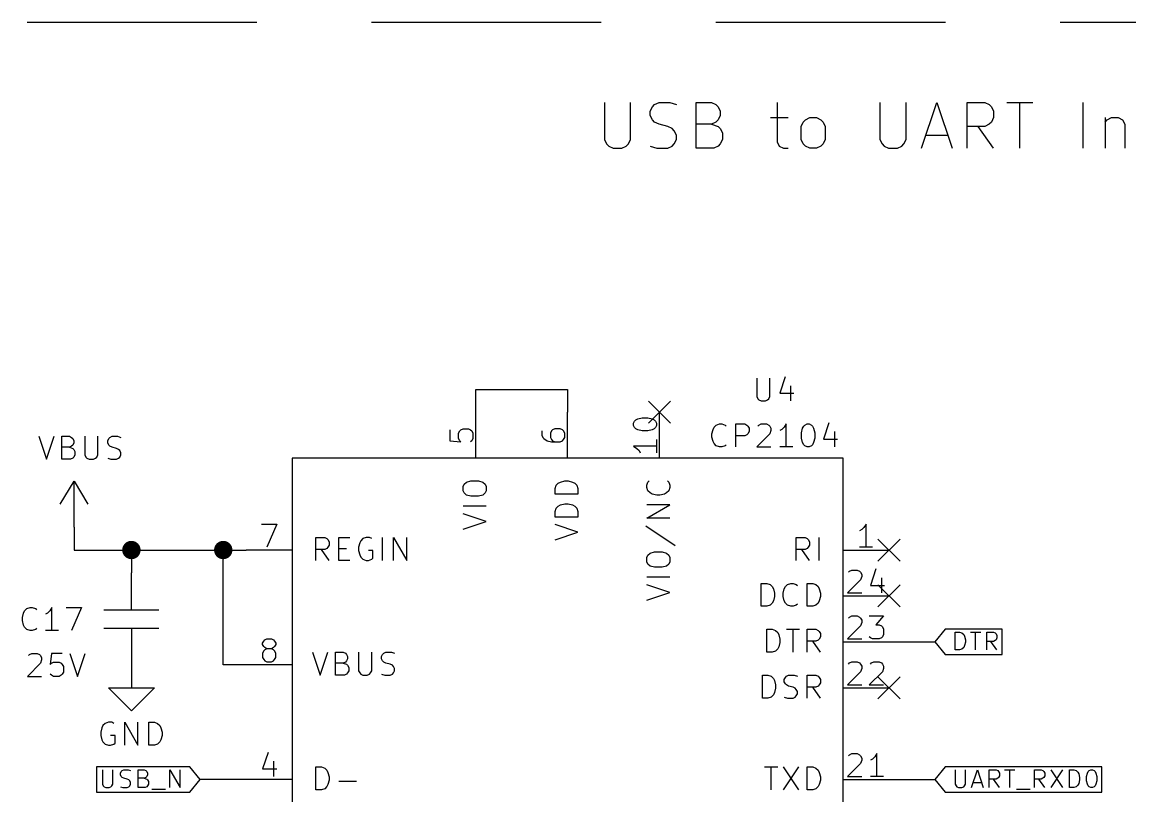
# Model space of a CAD drawing. Extents: x 0.4 to 16.1, y -11.3 to -0.4.
# Drawn here: x 2.712 to 5.125, y -4.386 to -2.7 of the extents above; entities that cross this region are included whole.
import ezdxf

# ---------------------------------------------------------------- set-up
doc = ezdxf.new("R2010")
doc.units = 0
doc.header["$MEASUREMENT"] = 0
doc.linetypes.add('DASHED', pattern=[0.75, 0.5, -0.25])
for name, color, linetype in [('BLUE2', 5, 'CONTINUOUS'), ('BLUE3', 171, 'CONTINUOUS'), ('CYAN2', 4, 'CONTINUOUS'), ('GREEN2', 3, 'CONTINUOUS'), ('LYELLOW', 51, 'CONTINUOUS'), ('RED2', 1, 'CONTINUOUS')]:
    doc.layers.add(name, color=color, linetype=linetype)

msp = doc.modelspace()

# ---------------------------------------------------------------- linework, layer by layer
at = {"layer": 'BLUE2', "linetype": 'CONTINUOUS'}
for p, q in [((4.076, -3.526), (4.124, -3.574)), ((4.124, -3.526), (4.076, -3.574)), ((4.576, -3.826), (4.624, -3.874)), ((4.624, -3.826), (4.576, -3.874)), ((4.576, -3.926), (4.624, -3.974)), ((4.624, -3.926), (4.576, -3.974)), ((4.576, -4.126), (4.624, -4.174)), ((4.624, -4.126), (4.576, -4.174))]:
    msp.add_line(p, q, dxfattribs=at)
at = {"layer": 'BLUE3', "linetype": 'DASHED'}
msp.add_line((0.473, -2.7), (7, -2.7), dxfattribs=at)
at = {"layer": 'BLUE3', "linetype": 'CONTINUOUS'}
for p, q in [((3.98006, -2.87474), (3.98006, -2.95569)), ((4.0372, -2.95569), (4.0372, -2.87474)), ((4.08006, -2.89378), (4.08482, -2.88426)), ((4.08006, -2.90331), (4.08006, -2.89378)), ((4.08482, -2.88426), (4.08958, -2.8795)), ((4.08958, -2.8795), (4.09911, -2.87474)), ((4.09911, -2.87474), (4.12291, -2.87474)), ((4.12291, -2.87474), (4.1372, -2.8795)), ((4.18006, -2.97474), (4.18006, -2.87474)), ((4.18006, -2.87474), (4.21339, -2.87474)), ((4.21339, -2.87474), (4.22291, -2.8795)), ((4.22291, -2.8795), (4.22768, -2.88426)), ((4.22768, -2.88426), (4.23244, -2.89378)), ((4.23244, -2.89378), (4.23244, -2.90331)), ((4.35625, -2.87474), (4.35625, -2.96045)), ((4.58006, -2.87474), (4.58006, -2.95569)), ((4.6372, -2.95569), (4.6372, -2.87474)), ((4.67054, -2.97474), (4.70387, -2.87474)), ((4.70387, -2.87474), (4.7372, -2.97474)), ((4.77054, -2.97474), (4.77054, -2.87474)), ((4.77054, -2.87474), (4.80863, -2.87474)), ((4.80863, -2.87474), (4.81815, -2.8795)), ((4.81815, -2.8795), (4.82291, -2.88426)), ((4.82291, -2.88426), (4.82768, -2.89378)), ((4.82768, -2.89378), (4.82768, -2.90807)), ((4.85625, -2.87474), (4.91339, -2.87474)), ((4.88482, -2.97474), (4.88482, -2.87474)), ((5.02291, -2.97474), (5.02291, -2.87474)), ((4.08482, -2.91283), (4.08006, -2.90331)), ((4.08958, -2.91759), (4.08482, -2.91283)), ((4.09911, -2.92235), (4.08958, -2.91759)), ((4.22291, -2.91759), (4.21339, -2.92235)), ((4.22768, -2.91283), (4.22291, -2.91759)), ((4.23244, -2.90331), (4.22768, -2.91283)), ((4.34196, -2.90807), (4.38006, -2.90807)), ((4.40863, -2.92712), (4.41339, -2.91759)), ((4.41339, -2.91759), (4.41815, -2.91283)), ((4.41815, -2.91283), (4.42768, -2.90807)), ((4.42768, -2.90807), (4.44196, -2.90807)), ((4.44196, -2.90807), (4.45148, -2.91283)), ((4.45148, -2.91283), (4.45625, -2.91759)), ((4.45625, -2.91759), (4.46101, -2.92712)), ((4.82291, -2.91759), (4.81815, -2.92235)), ((4.82768, -2.90807), (4.82291, -2.91759)), ((5.07054, -2.90807), (5.07054, -2.97474)), ((5.07054, -2.91759), (5.0753, -2.91283)), ((5.0753, -2.91283), (5.08482, -2.90807)), ((5.08482, -2.90807), (5.09911, -2.90807)), ((5.09911, -2.90807), (5.10863, -2.91283)), ((5.10863, -2.91283), (5.11339, -2.92235)), ((4.11815, -2.92712), (4.09911, -2.92235)), ((4.12768, -2.93188), (4.11815, -2.92712)), ((4.13244, -2.93664), (4.12768, -2.93188)), ((4.1372, -2.94617), (4.13244, -2.93664)), ((4.21339, -2.92235), (4.18006, -2.92235)), ((4.21339, -2.92235), (4.22768, -2.92712)), ((4.22768, -2.92712), (4.23244, -2.93188)), ((4.23244, -2.93188), (4.2372, -2.9414)), ((4.2372, -2.9414), (4.2372, -2.95569)), ((4.40863, -2.95569), (4.40863, -2.92712)), ((4.46101, -2.92712), (4.46101, -2.95569)), ((4.80863, -2.92712), (4.77054, -2.92712)), ((4.82768, -2.97474), (4.79434, -2.92712)), ((4.81815, -2.92235), (4.80863, -2.92712)), ((5.11339, -2.92235), (5.11339, -2.97474)), ((3.98006, -2.95569), (3.98482, -2.96521)), ((3.98482, -2.96521), (3.98958, -2.96997)), ((4.02768, -2.96997), (4.03244, -2.96521)), ((4.03244, -2.96521), (4.0372, -2.95569)), ((4.12768, -2.96997), (4.13244, -2.96521)), ((4.13244, -2.96521), (4.1372, -2.95569)), ((4.1372, -2.95569), (4.1372, -2.94617)), ((4.23244, -2.96521), (4.22768, -2.96997)), ((4.2372, -2.95569), (4.23244, -2.96521)), ((4.35625, -2.96045), (4.36101, -2.96997)), ((4.41339, -2.96521), (4.40863, -2.95569)), ((4.41815, -2.96997), (4.41339, -2.96521)), ((4.45625, -2.96521), (4.45148, -2.96997)), ((4.46101, -2.95569), (4.45625, -2.96521)), ((4.58006, -2.95569), (4.58482, -2.96521)), ((4.58482, -2.96521), (4.58958, -2.96997)), ((4.62768, -2.96997), (4.63244, -2.96521)), ((4.63244, -2.96521), (4.6372, -2.95569)), ((4.68006, -2.94617), (4.72768, -2.94617)), ((3.98958, -2.96997), (3.99911, -2.97474)), ((3.99911, -2.97474), (4.01815, -2.97474)), ((4.01815, -2.97474), (4.02768, -2.96997)), ((4.08006, -2.96997), (4.09434, -2.97474)), ((4.09434, -2.97474), (4.11815, -2.97474)), ((4.11815, -2.97474), (4.12768, -2.96997)), ((4.21815, -2.97474), (4.18006, -2.97474)), ((4.22768, -2.96997), (4.21815, -2.97474)), ((4.36101, -2.96997), (4.37054, -2.97474)), ((4.37054, -2.97474), (4.38006, -2.97474)), ((4.42768, -2.97474), (4.41815, -2.96997)), ((4.44196, -2.97474), (4.42768, -2.97474)), ((4.45148, -2.96997), (4.44196, -2.97474)), ((4.58958, -2.96997), (4.59911, -2.97474)), ((4.59911, -2.97474), (4.61815, -2.97474)), ((4.61815, -2.97474), (4.62768, -2.96997))]:
    msp.add_line(p, q, dxfattribs=at)
at = {"layer": 'CYAN2', "linetype": 'CONTINUOUS'}
for p, q in [((4.37381, -3.47292), (4.3619, -3.50863)), ((4.3119, -3.4753), (4.3119, -3.51578)), ((4.34047, -3.51578), (4.34047, -3.4753)), ((4.38571, -3.49197), (4.38571, -3.5253)), ((4.3119, -3.51578), (4.31428, -3.52054)), ((4.31428, -3.52054), (4.31667, -3.52292)), ((4.33571, -3.52292), (4.33809, -3.52054)), ((4.33809, -3.52054), (4.34047, -3.51578)), ((4.3619, -3.50863), (4.39285, -3.50863)), ((4.31667, -3.52292), (4.32143, -3.5253)), ((4.32143, -3.5253), (4.33095, -3.5253)), ((4.33095, -3.5253), (4.33571, -3.52292)), ((4.21428, -3.59673), (4.21667, -3.58721)), ((4.21667, -3.58721), (4.21905, -3.58244)), ((4.21905, -3.58244), (4.22381, -3.57769)), ((4.22381, -3.57769), (4.23095, -3.5753)), ((4.23095, -3.5753), (4.23571, -3.5753)), ((4.23571, -3.5753), (4.24285, -3.57769)), ((4.24285, -3.57769), (4.24524, -3.58006)), ((4.26667, -3.6253), (4.26667, -3.5753)), ((4.26667, -3.5753), (4.28571, -3.5753)), ((4.28571, -3.5753), (4.29047, -3.57769)), ((4.29047, -3.57769), (4.29285, -3.58006)), ((4.29285, -3.58006), (4.29524, -3.58483)), ((4.29524, -3.59197), (4.29285, -3.59673)), ((4.29524, -3.58483), (4.29524, -3.59197)), ((4.31428, -3.58006), (4.31667, -3.57769)), ((4.31667, -3.57769), (4.32143, -3.5753)), ((4.32143, -3.5753), (4.33333, -3.5753)), ((4.33333, -3.5753), (4.33809, -3.57769)), ((4.33809, -3.57769), (4.34047, -3.58006)), ((4.34047, -3.58006), (4.34285, -3.58483)), ((4.34285, -3.58959), (4.34047, -3.59673)), ((4.34285, -3.58483), (4.34285, -3.58959)), ((4.36667, -3.58721), (4.3619, -3.58959)), ((4.37143, -3.58244), (4.36667, -3.58721)), ((4.37619, -3.5753), (4.37143, -3.58244)), ((4.37619, -3.6253), (4.37619, -3.5753)), ((4.40952, -3.59435), (4.4119, -3.58483)), ((4.40952, -3.60626), (4.40952, -3.59435)), ((4.4119, -3.58483), (4.41428, -3.58006)), ((4.41428, -3.58006), (4.41667, -3.57769)), ((4.41667, -3.57769), (4.42143, -3.5753)), ((4.42143, -3.5753), (4.42619, -3.5753)), ((4.42619, -3.5753), (4.43095, -3.57769)), ((4.43095, -3.57769), (4.43333, -3.58006)), ((4.43333, -3.58006), (4.43571, -3.58483)), ((4.43571, -3.58483), (4.43809, -3.59435)), ((4.43809, -3.59435), (4.43809, -3.60626)), ((4.46905, -3.57292), (4.45714, -3.60863)), ((4.48095, -3.59197), (4.48095, -3.6253)), ((2.74833, -3.6023), (2.765, -3.6523)), ((2.765, -3.6523), (2.78167, -3.6023)), ((2.79833, -3.6523), (2.79833, -3.6023)), ((2.79833, -3.6023), (2.815, -3.6023)), ((2.815, -3.6023), (2.81976, -3.60469)), ((2.81976, -3.60469), (2.82214, -3.60706)), ((2.82214, -3.60706), (2.82452, -3.61183)), ((2.82452, -3.61659), (2.82214, -3.62135)), ((2.82452, -3.61183), (2.82452, -3.61659)), ((2.84833, -3.6023), (2.84833, -3.64278)), ((2.8769, -3.64278), (2.8769, -3.6023)), ((2.89833, -3.61183), (2.90071, -3.60706)), ((2.89833, -3.61659), (2.89833, -3.61183)), ((2.90071, -3.62135), (2.89833, -3.61659)), ((2.90071, -3.60706), (2.90309, -3.60469)), ((2.90309, -3.60469), (2.90785, -3.6023)), ((2.90785, -3.6023), (2.91976, -3.6023)), ((2.91976, -3.6023), (2.9269, -3.60469)), ((4.21428, -3.60387), (4.21428, -3.59673)), ((4.21667, -3.6134), (4.21428, -3.60387)), ((4.21905, -3.61816), (4.21667, -3.6134)), ((4.22381, -3.62292), (4.21905, -3.61816)), ((4.28571, -3.60149), (4.26667, -3.60149)), ((4.29047, -3.59911), (4.28571, -3.60149)), ((4.29285, -3.59673), (4.29047, -3.59911)), ((4.34047, -3.59673), (4.3119, -3.6253)), ((4.4119, -3.61578), (4.40952, -3.60626)), ((4.41428, -3.62054), (4.4119, -3.61578)), ((4.43571, -3.61578), (4.43333, -3.62054)), ((4.43809, -3.60626), (4.43571, -3.61578)), ((4.45714, -3.60863), (4.48809, -3.60863)), ((2.815, -3.62611), (2.79833, -3.62611)), ((2.81976, -3.62373), (2.815, -3.62611)), ((2.815, -3.62611), (2.82214, -3.62849)), ((2.82214, -3.62135), (2.81976, -3.62373)), ((2.82214, -3.62849), (2.82452, -3.63087)), ((2.82452, -3.63087), (2.8269, -3.63563)), ((2.8269, -3.64278), (2.82452, -3.64754)), ((2.8269, -3.63563), (2.8269, -3.64278)), ((2.84833, -3.64278), (2.85071, -3.64754)), ((2.87452, -3.64754), (2.8769, -3.64278)), ((2.90309, -3.62373), (2.90071, -3.62135)), ((2.90785, -3.62611), (2.90309, -3.62373)), ((2.91738, -3.62849), (2.90785, -3.62611)), ((2.92214, -3.63087), (2.91738, -3.62849)), ((2.92452, -3.63326), (2.92214, -3.63087)), ((2.9269, -3.63802), (2.92452, -3.63326)), ((2.92452, -3.64754), (2.9269, -3.64278)), ((2.9269, -3.64278), (2.9269, -3.63802)), ((4.23095, -3.6253), (4.22381, -3.62292)), ((4.23571, -3.6253), (4.23095, -3.6253)), ((4.24285, -3.62292), (4.23571, -3.6253)), ((4.24524, -3.62054), (4.24285, -3.62292)), ((4.3119, -3.6253), (4.34285, -3.6253)), ((4.39047, -3.6253), (4.3619, -3.6253)), ((4.41667, -3.62292), (4.41428, -3.62054)), ((4.42143, -3.6253), (4.41667, -3.62292)), ((4.42619, -3.6253), (4.42143, -3.6253)), ((4.43095, -3.62292), (4.42619, -3.6253)), ((4.43333, -3.62054), (4.43095, -3.62292)), ((2.81738, -3.6523), (2.79833, -3.6523)), ((2.82214, -3.64992), (2.81738, -3.6523)), ((2.82452, -3.64754), (2.82214, -3.64992)), ((2.85071, -3.64754), (2.85309, -3.64992)), ((2.85309, -3.64992), (2.85785, -3.6523)), ((2.85785, -3.6523), (2.86738, -3.6523)), ((2.86738, -3.6523), (2.87214, -3.64992)), ((2.87214, -3.64992), (2.87452, -3.64754)), ((2.89833, -3.64992), (2.90547, -3.6523)), ((2.90547, -3.6523), (2.91738, -3.6523)), ((2.91738, -3.6523), (2.92214, -3.64992)), ((2.92214, -3.64992), (2.92452, -3.64754)), ((3.67262, -3.71143), (3.675, -3.70667)), ((3.67262, -3.72095), (3.67262, -3.71143)), ((3.675, -3.70667), (3.67976, -3.70191)), ((3.67976, -3.70191), (3.68928, -3.69952)), ((3.68928, -3.69952), (3.70595, -3.69952)), ((3.70595, -3.69952), (3.71547, -3.70191)), ((3.71547, -3.70191), (3.72024, -3.70667)), ((3.72024, -3.70667), (3.72262, -3.71143)), ((3.72262, -3.71143), (3.72262, -3.72095)), ((3.87262, -3.71619), (3.875, -3.70905)), ((3.875, -3.70905), (3.87976, -3.70429)), ((3.87976, -3.70429), (3.88452, -3.70191)), ((3.88452, -3.70191), (3.89405, -3.69952)), ((3.89405, -3.69952), (3.90119, -3.69952)), ((3.90119, -3.69952), (3.91071, -3.70191)), ((3.91071, -3.70191), (3.91547, -3.70429)), ((3.91547, -3.70429), (3.92024, -3.70905)), ((3.92024, -3.70905), (3.92262, -3.71619)), ((4.07262, -3.70905), (4.075, -3.70191)), ((4.07262, -3.71381), (4.07262, -3.70905)), ((4.075, -3.72095), (4.07262, -3.71381)), ((4.075, -3.70191), (4.07738, -3.69952)), ((4.11785, -3.69952), (4.12024, -3.70191)), ((4.12024, -3.70191), (4.12262, -3.70905)), ((4.12262, -3.71381), (4.12024, -3.72095)), ((4.12262, -3.70905), (4.12262, -3.71381)), ((3.675, -3.72571), (3.67262, -3.72095)), ((3.67976, -3.73048), (3.675, -3.72571)), ((3.68928, -3.73286), (3.67976, -3.73048)), ((3.70595, -3.73286), (3.68928, -3.73286)), ((3.71547, -3.73048), (3.70595, -3.73286)), ((3.72024, -3.72571), (3.71547, -3.73048)), ((3.72262, -3.72095), (3.72024, -3.72571)), ((3.87262, -3.72809), (3.87262, -3.71619)), ((3.92262, -3.72809), (3.87262, -3.72809)), ((3.92262, -3.71619), (3.92262, -3.72809)), ((4.07976, -3.72571), (4.075, -3.72095)), ((4.08452, -3.72809), (4.07976, -3.72571)), ((4.09405, -3.73048), (4.08452, -3.72809)), ((4.10119, -3.73048), (4.09405, -3.73048)), ((4.11071, -3.72809), (4.10119, -3.73048)), ((4.11547, -3.72571), (4.11071, -3.72809)), ((4.12024, -3.72095), (4.11547, -3.72571)), ((3.72262, -3.75429), (3.67262, -3.75429)), ((3.87262, -3.76619), (3.875, -3.75905)), ((3.875, -3.75905), (3.87976, -3.75429)), ((3.87976, -3.75429), (3.88452, -3.75191)), ((3.88452, -3.75191), (3.89405, -3.74952)), ((3.89405, -3.74952), (3.90119, -3.74952)), ((3.90119, -3.74952), (3.91071, -3.75191)), ((3.91071, -3.75191), (3.91547, -3.75429)), ((3.91547, -3.75429), (3.92024, -3.75905)), ((3.92024, -3.75905), (3.92262, -3.76619)), ((4.07262, -3.78048), (4.12262, -3.75191)), ((4.12262, -3.75191), (4.07262, -3.75191)), ((3.72262, -3.78762), (3.67262, -3.77095)), ((3.87262, -3.77809), (3.87262, -3.76619)), ((3.92262, -3.77809), (3.87262, -3.77809)), ((3.92262, -3.76619), (3.92262, -3.77809)), ((4.12262, -3.78048), (4.07262, -3.78048)), ((3.67262, -3.80429), (3.72262, -3.78762)), ((3.92262, -3.81143), (3.87262, -3.79476)), ((3.87262, -3.82809), (3.92262, -3.81143)), ((4.07024, -3.79714), (4.13452, -3.84)), ((3.35191, -3.87262), (3.35191, -3.82262)), ((3.35191, -3.82262), (3.37095, -3.82262)), ((3.37095, -3.82262), (3.37571, -3.825)), ((3.37571, -3.825), (3.37809, -3.82738)), ((3.37809, -3.82738), (3.38048, -3.83214)), ((3.38048, -3.83214), (3.38048, -3.83928)), ((3.40191, -3.87262), (3.40191, -3.82262)), ((3.40191, -3.82262), (3.42571, -3.82262)), ((3.44714, -3.83452), (3.44476, -3.84405)), ((3.44952, -3.82976), (3.44714, -3.83452)), ((3.45429, -3.825), (3.44952, -3.82976)), ((3.46143, -3.82262), (3.45429, -3.825)), ((3.46857, -3.82262), (3.46143, -3.82262)), ((3.47333, -3.825), (3.46857, -3.82262)), ((3.49714, -3.87262), (3.49714, -3.82262)), ((3.52095, -3.87262), (3.52095, -3.82262)), ((3.52095, -3.82262), (3.54952, -3.87262)), ((3.54952, -3.87262), (3.54952, -3.82262)), ((4.39809, -3.87262), (4.39809, -3.82262)), ((4.39809, -3.82262), (4.41714, -3.82262)), ((4.41714, -3.82262), (4.4219, -3.825)), ((4.4219, -3.825), (4.42428, -3.82738)), ((4.42428, -3.82738), (4.42666, -3.83214)), ((4.42666, -3.83214), (4.42666, -3.83928)), ((4.44809, -3.87262), (4.44809, -3.82262)), ((3.37095, -3.84881), (3.35191, -3.84881)), ((3.38048, -3.87262), (3.36381, -3.84881)), ((3.37571, -3.84643), (3.37095, -3.84881)), ((3.37809, -3.84405), (3.37571, -3.84643)), ((3.38048, -3.83928), (3.37809, -3.84405)), ((3.40191, -3.84643), (3.41857, -3.84643)), ((3.44476, -3.84405), (3.44476, -3.85119)), ((3.44476, -3.85119), (3.44714, -3.86071)), ((3.47571, -3.85119), (3.46619, -3.85119)), ((3.47571, -3.86785), (3.47571, -3.85119)), ((4.075, -3.86143), (4.07976, -3.85667)), ((4.07976, -3.85667), (4.08928, -3.85429)), ((4.08928, -3.85429), (4.10595, -3.85429)), ((4.10595, -3.85429), (4.11547, -3.85667)), ((4.11547, -3.85667), (4.12024, -3.86143)), ((4.41714, -3.84881), (4.39809, -3.84881)), ((4.42666, -3.87262), (4.41, -3.84881)), ((4.4219, -3.84643), (4.41714, -3.84881)), ((4.42428, -3.84405), (4.4219, -3.84643)), ((4.42666, -3.83928), (4.42428, -3.84405)), ((3.42571, -3.87262), (3.40191, -3.87262)), ((3.44714, -3.86071), (3.44952, -3.86547)), ((3.44952, -3.86547), (3.45429, -3.87024)), ((3.45429, -3.87024), (3.46143, -3.87262)), ((3.46143, -3.87262), (3.46619, -3.87262)), ((3.46619, -3.87262), (3.47333, -3.87024)), ((3.47333, -3.87024), (3.47571, -3.86785)), ((4.07262, -3.86619), (4.075, -3.86143)), ((4.07262, -3.87571), (4.07262, -3.86619)), ((4.075, -3.88048), (4.07262, -3.87571)), ((4.07976, -3.88524), (4.075, -3.88048)), ((4.12024, -3.88048), (4.11547, -3.88524)), ((4.12024, -3.86143), (4.12262, -3.86619)), ((4.12262, -3.87571), (4.12024, -3.88048)), ((4.12262, -3.86619), (4.12262, -3.87571)), ((4.08928, -3.88762), (4.07976, -3.88524)), ((4.10595, -3.88762), (4.08928, -3.88762)), ((4.11547, -3.88524), (4.10595, -3.88762)), ((4.12262, -3.90905), (4.07262, -3.90905)), ((4.12262, -3.94238), (4.07262, -3.92571)), ((4.3219, -3.97262), (4.3219, -3.92262)), ((4.3219, -3.92262), (4.33381, -3.92262)), ((4.33381, -3.92262), (4.34095, -3.925)), ((4.34095, -3.925), (4.34571, -3.92976)), ((4.34571, -3.92976), (4.34809, -3.93452)), ((4.3719, -3.93452), (4.37428, -3.92976)), ((4.37428, -3.92976), (4.37904, -3.925)), ((4.37904, -3.925), (4.38619, -3.92262)), ((4.38619, -3.92262), (4.39095, -3.92262)), ((4.39095, -3.92262), (4.39809, -3.925)), ((4.39809, -3.925), (4.40047, -3.92738)), ((4.4219, -3.97262), (4.4219, -3.92262)), ((4.4219, -3.92262), (4.43381, -3.92262)), ((4.43381, -3.92262), (4.44095, -3.925)), ((4.44095, -3.925), (4.44571, -3.92976)), ((4.44571, -3.92976), (4.44809, -3.93452)), ((4.07262, -3.95905), (4.12262, -3.94238)), ((4.34809, -3.93452), (4.35047, -3.94405)), ((4.35047, -3.95119), (4.34809, -3.96071)), ((4.35047, -3.94405), (4.35047, -3.95119)), ((4.36952, -3.94405), (4.3719, -3.93452)), ((4.36952, -3.95119), (4.36952, -3.94405)), ((4.3719, -3.96071), (4.36952, -3.95119)), ((4.44809, -3.93452), (4.45047, -3.94405)), ((4.45047, -3.95119), (4.44809, -3.96071)), ((4.45047, -3.94405), (4.45047, -3.95119)), ((2.71741, -3.98244), (2.72217, -3.97769)), ((2.72217, -3.97769), (2.72931, -3.9753)), ((2.72931, -3.9753), (2.73407, -3.9753)), ((2.73407, -3.9753), (2.74122, -3.97769)), ((2.74122, -3.97769), (2.7436, -3.98006)), ((2.77693, -3.9753), (2.77217, -3.98244)), ((2.77693, -4.0253), (2.77693, -3.9753)), ((2.80789, -3.9753), (2.84122, -3.9753)), ((2.84122, -3.9753), (2.81979, -4.0253)), ((4.33381, -3.97262), (4.3219, -3.97262)), ((4.34095, -3.97024), (4.33381, -3.97262)), ((4.34571, -3.96547), (4.34095, -3.97024)), ((4.34809, -3.96071), (4.34571, -3.96547)), ((4.37428, -3.96547), (4.3719, -3.96071)), ((4.37904, -3.97024), (4.37428, -3.96547)), ((4.38619, -3.97262), (4.37904, -3.97024)), ((4.39095, -3.97262), (4.38619, -3.97262)), ((4.39809, -3.97024), (4.39095, -3.97262)), ((4.40047, -3.96785), (4.39809, -3.97024)), ((4.43381, -3.97262), (4.4219, -3.97262)), ((4.44095, -3.97024), (4.43381, -3.97262)), ((4.44571, -3.96547), (4.44095, -3.97024)), ((4.44809, -3.96071), (4.44571, -3.96547)), ((2.71265, -3.99673), (2.71503, -3.98721)), ((2.71265, -4.00387), (2.71265, -3.99673)), ((2.71503, -4.0134), (2.71265, -4.00387)), ((2.71503, -3.98721), (2.71741, -3.98244)), ((2.76741, -3.98721), (2.76265, -3.98959)), ((2.77217, -3.98244), (2.76741, -3.98721)), ((2.71741, -4.01816), (2.71503, -4.0134)), ((2.72217, -4.02292), (2.71741, -4.01816)), ((2.72931, -4.0253), (2.72217, -4.02292)), ((2.73407, -4.0253), (2.72931, -4.0253)), ((2.74122, -4.02292), (2.73407, -4.0253)), ((2.7436, -4.02054), (2.74122, -4.02292)), ((2.79122, -4.0253), (2.76265, -4.0253)), ((4.33381, -4.07262), (4.33381, -4.02262)), ((4.33381, -4.02262), (4.34571, -4.02262)), ((4.34571, -4.02262), (4.35285, -4.025)), ((4.35285, -4.025), (4.35761, -4.02976)), ((4.37666, -4.02262), (4.40523, -4.02262)), ((4.39095, -4.07262), (4.39095, -4.02262)), ((4.4219, -4.07262), (4.4219, -4.02262)), ((4.4219, -4.02262), (4.44095, -4.02262)), ((4.44095, -4.02262), (4.44571, -4.025)), ((4.44571, -4.025), (4.44809, -4.02738)), ((4.44809, -4.02738), (4.45047, -4.03214)), ((4.35761, -4.02976), (4.36, -4.03452)), ((4.36, -4.03452), (4.36238, -4.04405)), ((4.36238, -4.05119), (4.36, -4.06071)), ((4.36238, -4.04405), (4.36238, -4.05119)), ((4.44095, -4.04881), (4.4219, -4.04881)), ((4.45047, -4.07262), (4.43381, -4.04881)), ((4.44571, -4.04643), (4.44095, -4.04881)), ((4.44809, -4.04405), (4.44571, -4.04643)), ((4.45047, -4.03928), (4.44809, -4.04405)), ((4.45047, -4.03214), (4.45047, -4.03928)), ((2.72812, -4.07769), (2.73289, -4.0753)), ((2.73289, -4.0753), (2.74479, -4.0753)), ((2.74479, -4.0753), (2.74955, -4.07769)), ((2.77574, -4.0753), (2.77336, -4.09911)), ((2.79955, -4.0753), (2.77574, -4.0753)), ((2.81622, -4.0753), (2.83289, -4.1253)), ((2.83289, -4.1253), (2.84955, -4.0753)), ((3.34476, -4.07262), (3.36143, -4.12262)), ((3.36143, -4.12262), (3.37809, -4.07262)), ((3.39476, -4.12262), (3.39476, -4.07262)), ((3.39476, -4.07262), (3.41143, -4.07262)), ((3.41143, -4.07262), (3.41619, -4.075)), ((3.41619, -4.075), (3.41857, -4.07738)), ((3.44476, -4.07262), (3.44476, -4.11309)), ((3.47333, -4.11309), (3.47333, -4.07262)), ((3.49714, -4.07738), (3.49952, -4.075)), ((3.49952, -4.075), (3.50429, -4.07262)), ((3.50429, -4.07262), (3.51619, -4.07262)), ((3.51619, -4.07262), (3.52333, -4.075)), ((4.34571, -4.07262), (4.33381, -4.07262)), ((4.35285, -4.07024), (4.34571, -4.07262)), ((4.35761, -4.06547), (4.35285, -4.07024)), ((4.36, -4.06071), (4.35761, -4.06547)), ((2.75193, -4.09673), (2.72336, -4.1253)), ((2.72574, -4.08006), (2.72812, -4.07769)), ((2.74955, -4.07769), (2.75193, -4.08006)), ((2.75193, -4.08006), (2.75431, -4.08483)), ((2.75431, -4.08959), (2.75193, -4.09673)), ((2.75431, -4.08483), (2.75431, -4.08959)), ((2.77336, -4.09911), (2.77574, -4.09673)), ((2.77574, -4.09673), (2.7805, -4.09435)), ((2.7805, -4.09435), (2.79241, -4.09435)), ((2.79241, -4.09435), (2.79717, -4.09673)), ((2.79717, -4.09673), (2.79955, -4.09911)), ((2.79955, -4.09911), (2.80193, -4.10387)), ((3.41143, -4.09643), (3.39476, -4.09643)), ((3.41619, -4.09405), (3.41143, -4.09643)), ((3.41143, -4.09643), (3.41857, -4.09881)), ((3.41857, -4.09167), (3.41619, -4.09405)), ((3.41857, -4.07738), (3.42095, -4.08214)), ((3.42095, -4.0869), (3.41857, -4.09167)), ((3.41857, -4.09881), (3.42095, -4.10119)), ((3.42095, -4.08214), (3.42095, -4.0869)), ((3.42095, -4.10119), (3.42333, -4.10595)), ((3.49476, -4.08214), (3.49714, -4.07738)), ((3.49476, -4.0869), (3.49476, -4.08214)), ((3.49714, -4.09167), (3.49476, -4.0869)), ((3.49952, -4.09405), (3.49714, -4.09167)), ((3.50429, -4.09643), (3.49952, -4.09405)), ((3.51381, -4.09881), (3.50429, -4.09643)), ((3.51857, -4.10119), (3.51381, -4.09881)), ((3.52095, -4.10357), (3.51857, -4.10119)), ((2.72336, -4.1253), (2.75431, -4.1253)), ((2.77574, -4.12292), (2.77336, -4.12054)), ((2.7805, -4.1253), (2.77574, -4.12292)), ((2.79241, -4.1253), (2.7805, -4.1253)), ((2.79717, -4.12292), (2.79241, -4.1253)), ((2.79955, -4.12054), (2.79717, -4.12292)), ((2.80193, -4.11578), (2.79955, -4.12054)), ((2.80193, -4.10387), (2.80193, -4.11578)), ((3.41381, -4.12262), (3.39476, -4.12262)), ((3.41857, -4.12024), (3.41381, -4.12262)), ((3.42095, -4.11785), (3.41857, -4.12024)), ((3.42333, -4.11309), (3.42095, -4.11785)), ((3.42333, -4.10595), (3.42333, -4.11309)), ((3.44476, -4.11309), (3.44714, -4.11785)), ((3.44714, -4.11785), (3.44952, -4.12024)), ((3.44952, -4.12024), (3.45429, -4.12262)), ((3.45429, -4.12262), (3.46381, -4.12262)), ((3.46381, -4.12262), (3.46857, -4.12024)), ((3.46857, -4.12024), (3.47095, -4.11785)), ((3.47095, -4.11785), (3.47333, -4.11309)), ((3.49476, -4.12024), (3.50191, -4.12262)), ((3.50191, -4.12262), (3.51381, -4.12262)), ((3.51381, -4.12262), (3.51857, -4.12024)), ((3.51857, -4.12024), (3.52095, -4.11785)), ((3.52333, -4.10833), (3.52095, -4.10357)), ((3.52095, -4.11785), (3.52333, -4.11309)), ((3.52333, -4.11309), (3.52333, -4.10833)), ((4.32428, -4.17262), (4.32428, -4.12262)), ((4.32428, -4.12262), (4.33619, -4.12262)), ((4.33619, -4.12262), (4.34333, -4.125)), ((4.34333, -4.125), (4.34809, -4.12976)), ((4.37428, -4.12738), (4.37666, -4.125)), ((4.37666, -4.125), (4.38143, -4.12262)), ((4.38143, -4.12262), (4.39333, -4.12262)), ((4.39333, -4.12262), (4.40047, -4.125)), ((4.4219, -4.17262), (4.4219, -4.12262)), ((4.4219, -4.12262), (4.44095, -4.12262)), ((4.44095, -4.12262), (4.44571, -4.125)), ((4.44571, -4.125), (4.44809, -4.12738)), ((4.34809, -4.12976), (4.35047, -4.13452)), ((4.35047, -4.13452), (4.35285, -4.14405)), ((4.35285, -4.14405), (4.35285, -4.15119)), ((4.3719, -4.13214), (4.37428, -4.12738)), ((4.3719, -4.1369), (4.3719, -4.13214)), ((4.37428, -4.14167), (4.3719, -4.1369)), ((4.37666, -4.14405), (4.37428, -4.14167)), ((4.38143, -4.14643), (4.37666, -4.14405)), ((4.39095, -4.14881), (4.38143, -4.14643)), ((4.39571, -4.15119), (4.39095, -4.14881)), ((4.44095, -4.14881), (4.4219, -4.14881)), ((4.45047, -4.17262), (4.43381, -4.14881)), ((4.44571, -4.14643), (4.44095, -4.14881)), ((4.44809, -4.14405), (4.44571, -4.14643)), ((4.44809, -4.12738), (4.45047, -4.13214)), ((4.45047, -4.13928), (4.44809, -4.14405)), ((4.45047, -4.13214), (4.45047, -4.13928)), ((4.33619, -4.17262), (4.32428, -4.17262)), ((4.34333, -4.17024), (4.33619, -4.17262)), ((4.34809, -4.16547), (4.34333, -4.17024)), ((4.35047, -4.16071), (4.34809, -4.16547)), ((4.35285, -4.15119), (4.35047, -4.16071)), ((4.3719, -4.17024), (4.37904, -4.17262)), ((4.37904, -4.17262), (4.39095, -4.17262)), ((4.39095, -4.17262), (4.39571, -4.17024)), ((4.39809, -4.15357), (4.39571, -4.15119)), ((4.39571, -4.17024), (4.39809, -4.16785)), ((4.40047, -4.15833), (4.39809, -4.15357)), ((4.39809, -4.16785), (4.40047, -4.16309)), ((4.40047, -4.16309), (4.40047, -4.15833)), ((2.88571, -4.23721), (2.88333, -4.24673)), ((2.88809, -4.23244), (2.88571, -4.23721)), ((2.89285, -4.22769), (2.88809, -4.23244)), ((2.9, -4.2253), (2.89285, -4.22769)), ((2.90714, -4.2253), (2.9, -4.2253)), ((2.9119, -4.22769), (2.90714, -4.2253)), ((2.93571, -4.2753), (2.93571, -4.2253)), ((2.93571, -4.2253), (2.96428, -4.2753)), ((2.96428, -4.2753), (2.96428, -4.2253)), ((2.98809, -4.2753), (2.98809, -4.2253)), ((2.98809, -4.2253), (3, -4.2253)), ((3, -4.2253), (3.00714, -4.22769)), ((3.00714, -4.22769), (3.0119, -4.23244)), ((3.0119, -4.23244), (3.01428, -4.23721)), ((3.01428, -4.23721), (3.01667, -4.24673)), ((2.88333, -4.24673), (2.88333, -4.25387)), ((2.88333, -4.25387), (2.88571, -4.2634)), ((2.88571, -4.2634), (2.88809, -4.26816)), ((2.88809, -4.26816), (2.89285, -4.27292)), ((2.91428, -4.25387), (2.90476, -4.25387)), ((2.91428, -4.27054), (2.91428, -4.25387)), ((3.0119, -4.26816), (3.00714, -4.27292)), ((3.01428, -4.2634), (3.0119, -4.26816)), ((3.01667, -4.25387), (3.01428, -4.2634)), ((3.01667, -4.24673), (3.01667, -4.25387)), ((2.89285, -4.27292), (2.9, -4.2753)), ((2.9, -4.2753), (2.90476, -4.2753)), ((2.90476, -4.2753), (2.9119, -4.27292)), ((2.9119, -4.27292), (2.91428, -4.27054)), ((3, -4.2753), (2.98809, -4.2753)), ((3.00714, -4.27292), (3, -4.2753)), ((3.35191, -4.37262), (3.35191, -4.32262)), ((3.35191, -4.32262), (3.36381, -4.32262)), ((3.36381, -4.32262), (3.37095, -4.325)), ((3.37095, -4.325), (3.37571, -4.32976)), ((3.37571, -4.32976), (3.37809, -4.33452)), ((3.37809, -4.33452), (3.38048, -4.34405)), ((4.32904, -4.32262), (4.35761, -4.32262)), ((4.34333, -4.37262), (4.34333, -4.32262)), ((4.36952, -4.32262), (4.40285, -4.37262)), ((4.40285, -4.32262), (4.36952, -4.37262)), ((4.4219, -4.37262), (4.4219, -4.32262)), ((4.4219, -4.32262), (4.43381, -4.32262)), ((4.43381, -4.32262), (4.44095, -4.325)), ((4.44095, -4.325), (4.44571, -4.32976)), ((4.44571, -4.32976), (4.44809, -4.33452)), ((4.44809, -4.33452), (4.45047, -4.34405)), ((3.37571, -4.36547), (3.37095, -4.37024)), ((3.37809, -4.36071), (3.37571, -4.36547)), ((3.38048, -4.35119), (3.37809, -4.36071)), ((3.38048, -4.34405), (3.38048, -4.35119)), ((3.40191, -4.35357), (3.44, -4.35357)), ((4.44571, -4.36547), (4.44095, -4.37024)), ((4.44809, -4.36071), (4.44571, -4.36547)), ((4.45047, -4.35119), (4.44809, -4.36071)), ((4.45047, -4.34405), (4.45047, -4.35119)), ((3.36381, -4.37262), (3.35191, -4.37262)), ((3.37095, -4.37024), (3.36381, -4.37262)), ((4.43381, -4.37262), (4.4219, -4.37262)), ((4.44095, -4.37024), (4.43381, -4.37262))]:
    msp.add_line(p, q, dxfattribs=at)
at = {"layer": 'GREEN2', "linetype": 'CONTINUOUS'}
for p, q in [((3.7, -3.5), (3.9, -3.5)), ((3.7, -3.55), (3.7, -3.5)), ((3.9, -3.5), (3.9, -3.55)), ((2.825, -3.8), (2.825, -3.85)), ((2.825, -3.85), (2.95, -3.85)), ((2.95, -3.85), (2.95, -3.9)), ((2.95, -3.85), (3.15, -3.85)), ((3.15, -3.85), (3.2, -3.85)), ((3.15, -4.1), (3.15, -3.85)), ((4.6, -4.05), (4.7, -4.05)), ((3.2, -4.1), (3.15, -4.1)), ((3.2, -4.35), (3.1, -4.35)), ((4.6, -4.35), (4.7, -4.35))]:
    msp.add_line(p, q, dxfattribs=at)
at = {"layer": 'GREEN2', "const_width": 0.02}
for points in [[(2.94, -3.85, 1), (2.96, -3.85, 1)], [(3.14, -3.85, 1), (3.16, -3.85, 1)]]:
    msp.add_lwpolyline(points, format="xyb", close=True, dxfattribs=at)
at = {"layer": 'LYELLOW', "linetype": 'CONTINUOUS'}
for p, q in [((3.3, -3.65), (3.3, -5.35)), ((4.5, -3.65), (3.3, -3.65)), ((4.5, -5.35), (4.5, -3.65))]:
    msp.add_line(p, q, dxfattribs=at)
at = {"layer": 'RED2', "linetype": 'CONTINUOUS'}
for p, q in [((3.7, -3.65), (3.7, -3.55)), ((3.9, -3.65), (3.9, -3.55)), ((4.04361, -3.57381), (4.046, -3.56905)), ((4.046, -3.56905), (4.04837, -3.56667)), ((4.04837, -3.56667), (4.05314, -3.56428)), ((4.05314, -3.56428), (4.06266, -3.5619)), ((4.06266, -3.5619), (4.07457, -3.5619)), ((4.07457, -3.5619), (4.08409, -3.56428)), ((4.08409, -3.56428), (4.08885, -3.56667)), ((4.08885, -3.56667), (4.09123, -3.56905)), ((4.09123, -3.56905), (4.09361, -3.57381)), ((4.1, -3.65), (4.1, -3.55)), ((3.64361, -3.58809), (3.64361, -3.6119)), ((3.66266, -3.59524), (3.66504, -3.59047)), ((3.66504, -3.59047), (3.66742, -3.58809)), ((3.66742, -3.58809), (3.67219, -3.58571)), ((3.67219, -3.58571), (3.68409, -3.58571)), ((3.68409, -3.58571), (3.68885, -3.58809)), ((3.68885, -3.58809), (3.69123, -3.59047)), ((3.69123, -3.59047), (3.69361, -3.59524)), ((3.84361, -3.59047), (3.84361, -3.6)), ((3.86504, -3.59047), (3.86266, -3.59524)), ((3.86742, -3.58809), (3.86504, -3.59047)), ((3.87219, -3.58571), (3.86742, -3.58809)), ((3.88409, -3.58571), (3.87219, -3.58571)), ((3.88885, -3.58809), (3.88409, -3.58571)), ((3.89123, -3.59047), (3.88885, -3.58809)), ((3.89361, -3.59524), (3.89123, -3.59047)), ((4.04361, -3.57857), (4.04361, -3.57381)), ((4.046, -3.58333), (4.04361, -3.57857)), ((4.04837, -3.58571), (4.046, -3.58333)), ((4.05314, -3.58809), (4.04837, -3.58571)), ((4.06266, -3.59047), (4.05314, -3.58809)), ((4.07457, -3.59047), (4.06266, -3.59047)), ((4.08409, -3.58809), (4.07457, -3.59047)), ((4.08885, -3.58571), (4.08409, -3.58809)), ((4.09123, -3.58333), (4.08885, -3.58571)), ((4.09361, -3.57857), (4.09123, -3.58333)), ((4.09361, -3.57381), (4.09361, -3.57857)), ((3.64361, -3.6119), (3.66742, -3.61428)), ((3.66266, -3.60714), (3.66266, -3.59524)), ((3.66504, -3.6119), (3.66266, -3.60714)), ((3.66742, -3.61428), (3.66504, -3.6119)), ((3.69123, -3.6119), (3.68885, -3.61428)), ((3.69361, -3.60714), (3.69123, -3.6119)), ((3.69361, -3.59524), (3.69361, -3.60714)), ((3.84361, -3.6), (3.846, -3.60476)), ((3.846, -3.60476), (3.84837, -3.60714)), ((3.84837, -3.60714), (3.85552, -3.6119)), ((3.85552, -3.6119), (3.86504, -3.61428)), ((3.86266, -3.59524), (3.86266, -3.60476)), ((3.86266, -3.60476), (3.86504, -3.60952)), ((3.86504, -3.60952), (3.86742, -3.6119)), ((3.86504, -3.61428), (3.88409, -3.61428)), ((3.86742, -3.6119), (3.87219, -3.61428)), ((3.88409, -3.61428), (3.88885, -3.6119)), ((3.88885, -3.6119), (3.89123, -3.60952)), ((3.89123, -3.60952), (3.89361, -3.60476)), ((3.89361, -3.60476), (3.89361, -3.59524)), ((4.09361, -3.60952), (4.09361, -3.63809)), ((4.09361, -3.62381), (4.04361, -3.62381)), ((4.04361, -3.62381), (4.05076, -3.62857)), ((4.05076, -3.62857), (4.05552, -3.63333)), ((4.05552, -3.63333), (4.0579, -3.63809)), ((3.3, -3.65), (3.3, -5.35)), ((4.5, -3.65), (3.3, -3.65)), ((3.3, -3.65), (3.3, -5.35)), ((4.5, -3.65), (3.3, -3.65)), ((4.5, -5.35), (4.5, -3.65)), ((4.5, -5.35), (4.5, -3.65)), ((2.795, -3.75), (2.825, -3.7)), ((2.825, -3.8), (2.825, -3.7)), ((2.825, -3.7), (2.855, -3.75)), ((3.23333, -3.79361), (3.26667, -3.79361)), ((3.26667, -3.79361), (3.24524, -3.84361)), ((4.54047, -3.80552), (4.53571, -3.8079)), ((4.54524, -3.80076), (4.54047, -3.80552)), ((4.55, -3.79361), (4.54524, -3.80076)), ((4.55, -3.84361), (4.55, -3.79361)), ((3.3, -3.85), (3.2, -3.85)), ((4.5, -3.85), (4.6, -3.85)), ((4.56428, -3.84361), (4.53571, -3.84361)), ((2.95, -3.98), (2.95, -3.9)), ((4.5119, -3.89837), (4.51428, -3.896)), ((4.51428, -3.896), (4.51905, -3.89361)), ((4.51905, -3.89361), (4.53095, -3.89361)), ((4.53095, -3.89361), (4.53571, -3.896)), ((4.53571, -3.896), (4.53809, -3.89837)), ((4.53809, -3.89837), (4.54047, -3.90314)), ((4.54047, -3.9079), (4.53809, -3.91504)), ((4.54047, -3.90314), (4.54047, -3.9079)), ((4.57143, -3.89123), (4.55952, -3.92694)), ((4.53809, -3.91504), (4.50952, -3.94361)), ((4.55952, -3.92694), (4.59047, -3.92694)), ((4.58333, -3.91028), (4.58333, -3.94361)), ((4.5, -3.95), (4.6, -3.95)), ((4.50952, -3.94361), (4.54047, -3.94361)), ((2.89, -3.98), (3.01, -3.98)), ((4.5119, -3.99837), (4.51428, -3.996)), ((4.51428, -3.996), (4.51905, -3.99361)), ((4.51905, -3.99361), (4.53095, -3.99361)), ((4.53095, -3.99361), (4.53571, -3.996)), ((4.53571, -3.996), (4.53809, -3.99837)), ((4.53809, -3.99837), (4.54047, -4.00314)), ((4.54047, -4.00314), (4.54047, -4.0079)), ((4.55714, -3.99361), (4.58809, -3.99361)), ((4.58809, -3.99361), (4.57143, -4.01266)), ((2.89, -4.02), (3.01, -4.02)), ((2.95, -4.02), (2.95, -4.1)), ((4.53809, -4.01504), (4.50952, -4.04361)), ((4.54047, -4.0079), (4.53809, -4.01504)), ((4.57143, -4.01266), (4.57857, -4.01266)), ((4.57857, -4.01266), (4.58333, -4.01504)), ((4.58333, -4.01504), (4.58571, -4.01742)), ((4.58571, -4.01742), (4.58809, -4.02219)), ((4.58809, -4.02219), (4.58809, -4.03409)), ((4.72262, -4.0225), (4.7, -4.05)), ((4.84633, -4.0225), (4.72262, -4.0225)), ((4.74409, -4.06764), (4.74409, -4.02864)), ((4.74409, -4.02864), (4.75337, -4.02864)), ((4.75337, -4.02864), (4.75894, -4.0305)), ((4.77752, -4.02864), (4.7998, -4.02864)), ((4.78866, -4.06764), (4.78866, -4.02864)), ((4.8128, -4.06764), (4.8128, -4.02864)), ((4.8128, -4.02864), (4.82766, -4.02864)), ((4.82766, -4.02864), (4.83137, -4.0305)), ((4.84633, -4.05), (4.84633, -4.0225)), ((3.23571, -4.05314), (3.23809, -4.04837)), ((3.23809, -4.04837), (3.24047, -4.046)), ((3.24047, -4.046), (3.24524, -4.04361)), ((3.24524, -4.04361), (3.25476, -4.04361)), ((3.25476, -4.04361), (3.25952, -4.046)), ((3.25952, -4.046), (3.2619, -4.04837)), ((3.2619, -4.04837), (3.26428, -4.05314)), ((4.5, -4.05), (4.6, -4.05)), ((4.50952, -4.04361), (4.54047, -4.04361)), ((4.55952, -4.04123), (4.55714, -4.03885)), ((4.56428, -4.04361), (4.55952, -4.04123)), ((4.57857, -4.04361), (4.56428, -4.04361)), ((4.58333, -4.04123), (4.57857, -4.04361)), ((4.58571, -4.03885), (4.58333, -4.04123)), ((4.58809, -4.03409), (4.58571, -4.03885)), ((4.7, -4.05), (4.72262, -4.0775)), ((4.75894, -4.0305), (4.76266, -4.03421)), ((4.76266, -4.03421), (4.76452, -4.03793)), ((4.76452, -4.03793), (4.76637, -4.04535)), ((4.76637, -4.05093), (4.76452, -4.05835)), ((4.76637, -4.04535), (4.76637, -4.05093)), ((4.82766, -4.04907), (4.8128, -4.04907)), ((4.83509, -4.06764), (4.82209, -4.04907)), ((4.83137, -4.04721), (4.82766, -4.04907)), ((4.83137, -4.0305), (4.83323, -4.03235)), ((4.83323, -4.04535), (4.83137, -4.04721)), ((4.83323, -4.03235), (4.83509, -4.03607)), ((4.83509, -4.04164), (4.83323, -4.04535)), ((4.83509, -4.03607), (4.83509, -4.04164)), ((4.84633, -4.0775), (4.84633, -4.05)), ((3.23571, -4.05552), (3.23571, -4.05314)), ((3.23809, -4.06028), (3.23571, -4.05552)), ((3.23809, -4.0698), (3.23571, -4.07457)), ((3.23571, -4.07457), (3.23571, -4.08409)), ((3.24047, -4.06266), (3.23809, -4.06028)), ((3.24047, -4.06742), (3.23809, -4.0698)), ((3.24524, -4.06504), (3.24047, -4.06266)), ((3.24524, -4.06504), (3.24047, -4.06742)), ((3.25476, -4.06504), (3.24524, -4.06504)), ((3.25952, -4.06266), (3.25476, -4.06504)), ((3.25952, -4.06742), (3.25476, -4.06504)), ((3.2619, -4.06028), (3.25952, -4.06266)), ((3.2619, -4.0698), (3.25952, -4.06742)), ((3.26428, -4.05552), (3.2619, -4.06028)), ((3.26428, -4.07457), (3.2619, -4.0698)), ((3.26428, -4.05314), (3.26428, -4.05552)), ((3.26428, -4.08409), (3.26428, -4.07457)), ((4.75337, -4.06764), (4.74409, -4.06764)), ((4.75894, -4.06578), (4.75337, -4.06764)), ((4.76266, -4.06207), (4.75894, -4.06578)), ((4.76452, -4.05835), (4.76266, -4.06207)), ((2.95, -4.1), (2.95, -4.15)), ((3.3, -4.1), (3.2, -4.1)), ((3.23571, -4.08409), (3.23809, -4.08885)), ((3.23809, -4.08885), (3.24047, -4.09123)), ((3.24047, -4.09123), (3.24524, -4.09361)), ((3.24524, -4.09361), (3.25476, -4.09361)), ((3.25476, -4.09361), (3.25952, -4.09123)), ((3.25952, -4.09123), (3.2619, -4.08885)), ((3.2619, -4.08885), (3.26428, -4.08409)), ((4.5119, -4.09837), (4.51428, -4.096)), ((4.51428, -4.096), (4.51905, -4.09361)), ((4.51905, -4.09361), (4.53095, -4.09361)), ((4.53095, -4.09361), (4.53571, -4.096)), ((4.53571, -4.096), (4.53809, -4.09837)), ((4.53809, -4.09837), (4.54047, -4.10314)), ((4.55952, -4.09837), (4.5619, -4.096)), ((4.5619, -4.096), (4.56667, -4.09361)), ((4.56667, -4.09361), (4.57857, -4.09361)), ((4.57857, -4.09361), (4.58333, -4.096)), ((4.58333, -4.096), (4.58571, -4.09837)), ((4.58571, -4.09837), (4.58809, -4.10314)), ((4.72262, -4.0775), (4.84633, -4.0775)), ((4.53809, -4.11504), (4.50952, -4.14361)), ((4.54047, -4.1079), (4.53809, -4.11504)), ((4.54047, -4.10314), (4.54047, -4.1079)), ((4.58571, -4.11504), (4.55714, -4.14361)), ((4.58809, -4.1079), (4.58571, -4.11504)), ((4.58809, -4.10314), (4.58809, -4.1079)), ((4.50952, -4.14361), (4.54047, -4.14361)), ((4.55714, -4.14361), (4.58809, -4.14361)), ((2.95, -4.2), (2.9, -4.15)), ((2.9, -4.15), (2.95, -4.15)), ((2.95, -4.15), (3, -4.15)), ((3, -4.15), (2.95, -4.2)), ((4.5, -4.15), (4.6, -4.15)), ((3.24762, -4.29123), (3.23571, -4.32694)), ((4.51428, -4.296), (4.51905, -4.29361)), ((4.51905, -4.29361), (4.53095, -4.29361)), ((4.53095, -4.29361), (4.53571, -4.296)), ((4.57381, -4.29361), (4.56905, -4.30076)), ((4.57381, -4.34361), (4.57381, -4.29361)), ((3.25952, -4.31028), (3.25952, -4.34361)), ((4.53809, -4.31504), (4.50952, -4.34361)), ((4.5119, -4.29837), (4.51428, -4.296)), ((4.53571, -4.296), (4.53809, -4.29837)), ((4.53809, -4.29837), (4.54047, -4.30314)), ((4.54047, -4.3079), (4.53809, -4.31504)), ((4.54047, -4.30314), (4.54047, -4.3079)), ((4.56428, -4.30552), (4.55952, -4.3079)), ((4.56905, -4.30076), (4.56428, -4.30552)), ((3.07738, -4.3225), (2.87381, -4.3225)), ((2.87381, -4.3225), (2.87381, -4.35)), ((2.88691, -4.32864), (2.88691, -4.36021)), ((2.9092, -4.36021), (2.9092, -4.32864)), ((2.92591, -4.33607), (2.92777, -4.33235)), ((2.92591, -4.33978), (2.92591, -4.33607)), ((2.92777, -4.3435), (2.92591, -4.33978)), ((2.92777, -4.33235), (2.92962, -4.3305)), ((2.92962, -4.3305), (2.93334, -4.32864)), ((2.93334, -4.32864), (2.94262, -4.32864)), ((2.94262, -4.32864), (2.9482, -4.3305)), ((2.96491, -4.36764), (2.96491, -4.32864)), ((2.96491, -4.32864), (2.97791, -4.32864)), ((2.97791, -4.32864), (2.98162, -4.3305)), ((2.98162, -4.3305), (2.98348, -4.33235)), ((2.98348, -4.33235), (2.98534, -4.33607)), ((2.98534, -4.33978), (2.98348, -4.3435)), ((2.98534, -4.33607), (2.98534, -4.33978)), ((3.03362, -4.36764), (3.03362, -4.32864)), ((3.03362, -4.32864), (3.05591, -4.36764)), ((3.05591, -4.36764), (3.05591, -4.32864)), ((3.1, -4.35), (3.07738, -4.3225)), ((3.23571, -4.32694), (3.26667, -4.32694)), ((4.72262, -4.3225), (4.7, -4.35)), ((5.06361, -4.3225), (4.72262, -4.3225)), ((4.74409, -4.32864), (4.74409, -4.36021)), ((4.76637, -4.36021), (4.76637, -4.32864)), ((4.77937, -4.36764), (4.79237, -4.32864)), ((4.79237, -4.32864), (4.80537, -4.36764)), ((4.81837, -4.36764), (4.81837, -4.32864)), ((4.81837, -4.32864), (4.83323, -4.32864)), ((4.83323, -4.32864), (4.83694, -4.3305)), ((4.83694, -4.3305), (4.8388, -4.33235)), ((4.8388, -4.33235), (4.84066, -4.33607)), ((4.84066, -4.34164), (4.8388, -4.34535)), ((4.84066, -4.33607), (4.84066, -4.34164)), ((4.8518, -4.32864), (4.87409, -4.32864)), ((4.86294, -4.36764), (4.86294, -4.32864)), ((4.9168, -4.36764), (4.9168, -4.32864)), ((4.9168, -4.32864), (4.93166, -4.32864)), ((4.93166, -4.32864), (4.93537, -4.3305)), ((4.93537, -4.3305), (4.93723, -4.33235)), ((4.93723, -4.33235), (4.93909, -4.33607)), ((4.93909, -4.34164), (4.93723, -4.34535)), ((4.93909, -4.33607), (4.93909, -4.34164)), ((4.95209, -4.32864), (4.97809, -4.36764)), ((4.97809, -4.32864), (4.95209, -4.36764)), ((4.99294, -4.36764), (4.99294, -4.32864)), ((4.99294, -4.32864), (5.00223, -4.32864)), ((5.00223, -4.32864), (5.0078, -4.3305)), ((5.0078, -4.3305), (5.01152, -4.33421)), ((5.01152, -4.33421), (5.01337, -4.33793)), ((5.01337, -4.33793), (5.01523, -4.34535)), ((5.03009, -4.3435), (5.03194, -4.33607)), ((5.03194, -4.33607), (5.0338, -4.33235)), ((5.0338, -4.33235), (5.03566, -4.3305)), ((5.03566, -4.3305), (5.03937, -4.32864)), ((5.03937, -4.32864), (5.04309, -4.32864)), ((5.04309, -4.32864), (5.0468, -4.3305)), ((5.0468, -4.3305), (5.04866, -4.33235)), ((5.04866, -4.33235), (5.05052, -4.33607)), ((5.05052, -4.33607), (5.05237, -4.3435)), ((5.06361, -4.35), (5.06361, -4.3225)), ((2.87381, -4.35), (2.87381, -4.3775)), ((2.88691, -4.36021), (2.88877, -4.36393)), ((2.88877, -4.36393), (2.89062, -4.36578)), ((2.89062, -4.36578), (2.89434, -4.36764)), ((2.90177, -4.36764), (2.90548, -4.36578)), ((2.90548, -4.36578), (2.90734, -4.36393)), ((2.90734, -4.36393), (2.9092, -4.36021)), ((2.92591, -4.36578), (2.93148, -4.36764)), ((2.92962, -4.34535), (2.92777, -4.3435)), ((2.93334, -4.34721), (2.92962, -4.34535)), ((2.94077, -4.34907), (2.93334, -4.34721)), ((2.94448, -4.35093), (2.94077, -4.34907)), ((2.94077, -4.36764), (2.94448, -4.36578)), ((2.94634, -4.35278), (2.94448, -4.35093)), ((2.94448, -4.36578), (2.94634, -4.36393)), ((2.9482, -4.3565), (2.94634, -4.35278)), ((2.94634, -4.36393), (2.9482, -4.36021)), ((2.9482, -4.36021), (2.9482, -4.3565)), ((2.97791, -4.34721), (2.96491, -4.34721)), ((2.98162, -4.34535), (2.97791, -4.34721)), ((2.97791, -4.34721), (2.98348, -4.34907)), ((2.98348, -4.36578), (2.97977, -4.36764)), ((2.98348, -4.3435), (2.98162, -4.34535)), ((2.98348, -4.34907), (2.98534, -4.35093)), ((2.98534, -4.36393), (2.98348, -4.36578)), ((2.98534, -4.35093), (2.9872, -4.35464)), ((2.9872, -4.36021), (2.98534, -4.36393)), ((2.9872, -4.35464), (2.9872, -4.36021)), ((3.07738, -4.3775), (3.1, -4.35)), ((3.3, -4.35), (3.2, -4.35)), ((4.5, -4.35), (4.6, -4.35)), ((4.50952, -4.34361), (4.54047, -4.34361)), ((4.58809, -4.34361), (4.55952, -4.34361)), ((4.7, -4.35), (4.72262, -4.3775)), ((4.74409, -4.36021), (4.74594, -4.36393)), ((4.74594, -4.36393), (4.7478, -4.36578)), ((4.7478, -4.36578), (4.75152, -4.36764)), ((4.75894, -4.36764), (4.76266, -4.36578)), ((4.76266, -4.36578), (4.76452, -4.36393)), ((4.76452, -4.36393), (4.76637, -4.36021)), ((4.78309, -4.3565), (4.80166, -4.3565)), ((4.83323, -4.34907), (4.81837, -4.34907)), ((4.84066, -4.36764), (4.82766, -4.34907)), ((4.83694, -4.34721), (4.83323, -4.34907)), ((4.8388, -4.34535), (4.83694, -4.34721)), ((4.93166, -4.34907), (4.9168, -4.34907)), ((4.93909, -4.36764), (4.92609, -4.34907)), ((4.93537, -4.34721), (4.93166, -4.34907)), ((4.93723, -4.34535), (4.93537, -4.34721)), ((5.0078, -4.36578), (5.00223, -4.36764)), ((5.01152, -4.36207), (5.0078, -4.36578)), ((5.01337, -4.35835), (5.01152, -4.36207)), ((5.01523, -4.35093), (5.01337, -4.35835)), ((5.01523, -4.34535), (5.01523, -4.35093)), ((5.03009, -4.35278), (5.03009, -4.3435)), ((5.03194, -4.36021), (5.03009, -4.35278)), ((5.0338, -4.36393), (5.03194, -4.36021)), ((5.03566, -4.36578), (5.0338, -4.36393)), ((5.03937, -4.36764), (5.03566, -4.36578)), ((5.0468, -4.36578), (5.04309, -4.36764)), ((5.04866, -4.36393), (5.0468, -4.36578)), ((5.05052, -4.36021), (5.04866, -4.36393)), ((5.05237, -4.35278), (5.05052, -4.36021)), ((5.05237, -4.3435), (5.05237, -4.35278)), ((5.06361, -4.3775), (5.06361, -4.35)), ((2.87381, -4.3775), (3.07738, -4.3775)), ((2.89434, -4.36764), (2.90177, -4.36764)), ((2.93148, -4.36764), (2.94077, -4.36764)), ((2.97977, -4.36764), (2.96491, -4.36764)), ((2.99462, -4.37135), (3.02434, -4.37135)), ((4.72262, -4.3775), (5.06361, -4.3775)), ((4.75152, -4.36764), (4.75894, -4.36764)), ((4.8778, -4.37135), (4.90752, -4.37135)), ((5.00223, -4.36764), (4.99294, -4.36764)), ((5.04309, -4.36764), (5.03937, -4.36764))]:
    msp.add_line(p, q, dxfattribs=at)

doc.saveas('drawing.dxf')
